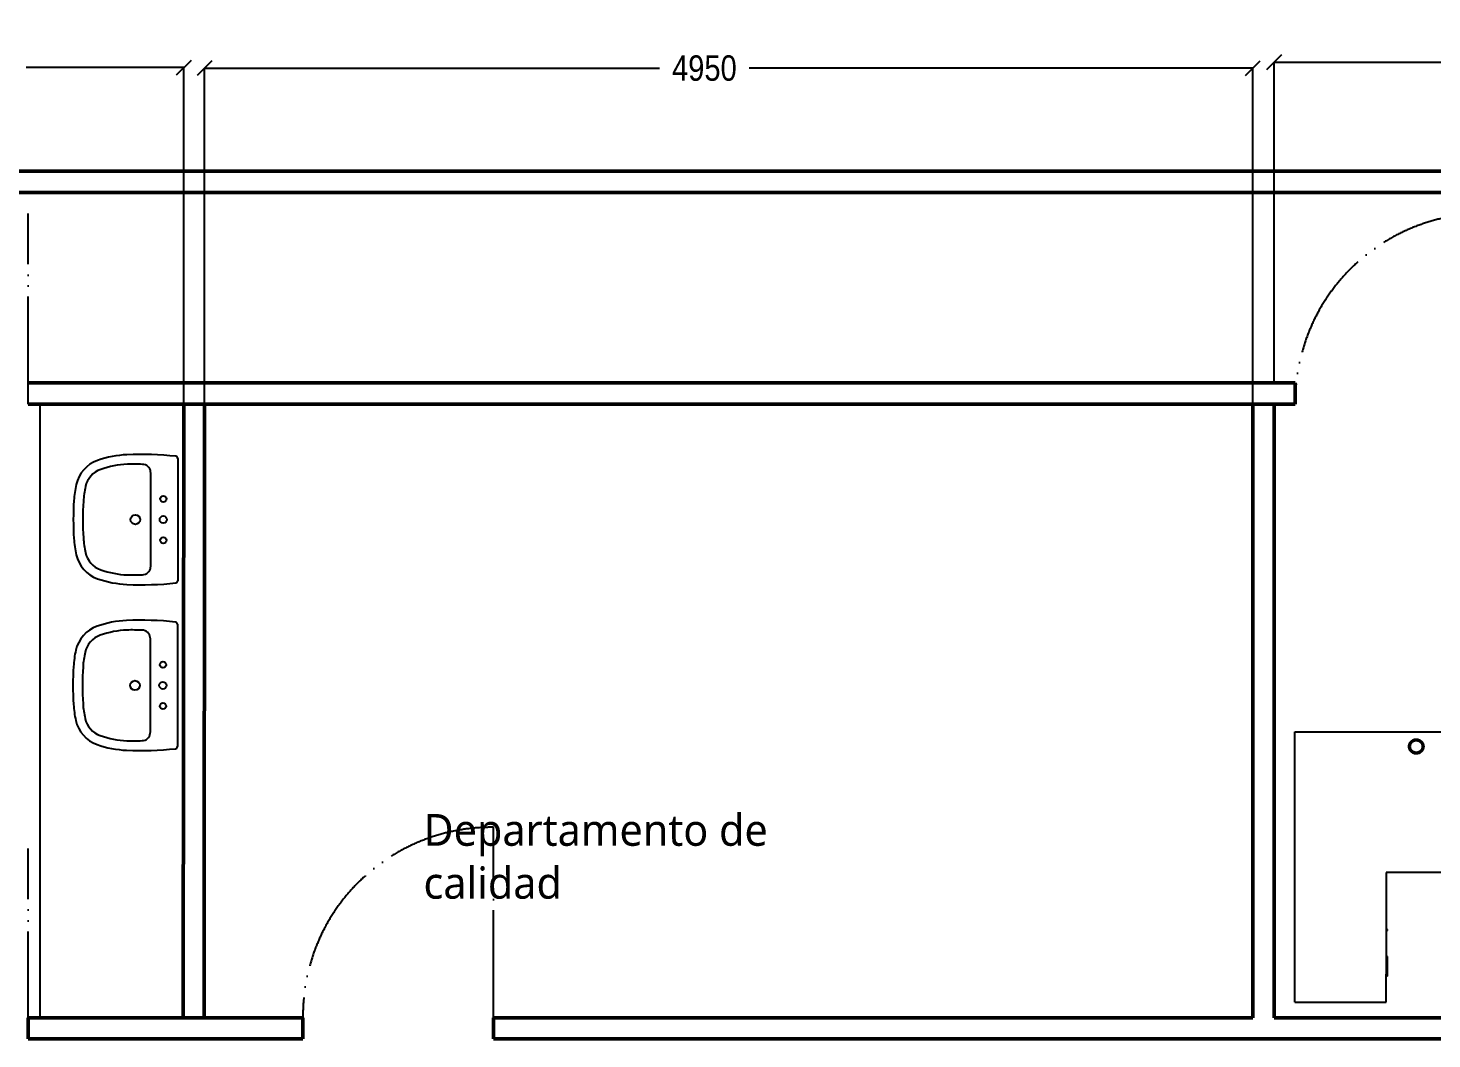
# Model space of a CAD drawing. Header units: millimetres. Extents: x 44692 to 659456, y -26273 to 96111.
# Drawn here: x 57370 to 64003, y -3952 to 824 of the extents above; entities that cross this region are included whole.
import ezdxf

# ---------------------------------------------------------------- set-up
doc = ezdxf.new("R2010")
doc.units = ezdxf.units.MM
doc.header["$LTSCALE"] = 100
doc.linetypes.add('DIVIDEX2', pattern=[6.604, 5.08, -0.508, 0, -0.508, 0, -0.508])
for name, color, linetype in [('Cotas secundarias', 41, 'Continuous'), ('Muebles', 112, 'Continuous'), ('Puertas', 43, 'DIVIDEX2'), ('rotulo', 211, 'Continuous')]:
    doc.layers.add(name, color=color, linetype=linetype)
doc.layers.add('Paredes', color=7, linetype='Continuous', lineweight=50)
doc.styles.add('OpenSans', font='OpenSans-Regular.ttf')
doc.styles.add('OpenSansCondensed-Light', font='OpenSansCondensed-Light.ttf')
doc.dimstyles.new('Cotas Mateo', dxfattribs={"dimtxt": 120, "dimasz": 70, "dimexe": 0.375, "dimexo": 0.125, "dimgap": 0.1, "dimtad": 1, "dimdec": 0, "dimzin": 12, "dimdsep": 46, "dimtxsty": 'OpenSansCondensed-Light', "dimblk": 'OBLIQUE', "dimcen": 2.5, "dimazin": 3, "dimtfac": 0.5, "dimtdec": 0, "dimtmove": 2, "dimatfit": 3, "dimarcsym": 0})
doc.dimstyles.new('Cotas Mateo 2', dxfattribs={"dimtxt": 300, "dimasz": 100, "dimexe": 0.375, "dimexo": 0.125, "dimgap": 0.1, "dimtad": 1, "dimzin": 12, "dimdsep": 46, "dimtxsty": 'OpenSansCondensed-Light', "dimblk": 'OBLIQUE', "dimcen": 2.5, "dimazin": 3, "dimtfac": 0.5, "dimtmove": 2, "dimatfit": 3, "dimarcsym": 0})

# ---------------------------------------------------------------- blocks, each defined once
blk = doc.blocks.new('_OBLIQUE')
at = {"color": 0, "linetype": 'ByBlock'}
blk.add_line((-0.5, -0.5), (0.5, 0.5), dxfattribs=at)
blk = doc.blocks.new('*D58')
at = {"layer": 'Cotas secundarias', "color": 0, "lineweight": -2, "transparency": 16777216}
for p, q in [((51869.6, 147.7), (51869.6, 1282.1)), ((51869.6, 1281.8), (62164.5, 1281.8)), ((72965.5, 1281.8), (63450.4, 1281.8)), ((72965.5, 147.7), (72965.5, 1282.1))]:
    blk.add_line(p, q, dxfattribs=at)
at = {"layer": 'Defpoints', "color": 0, "transparency": 16777216}
for p in [(72965.5, 1281.8), (51869.6, 147.6), (72965.5, 147.6)]:
    blk.add_point(p, dxfattribs=at)
at = {"layer": 'Cotas secundarias', "color": 0, "lineweight": -2, "transparency": 16777216, "xscale": 100, "yscale": 100, "zscale": 100, "rotation": 180}
blk.add_blockref('_OBLIQUE', (51869.6, 1281.8), dxfattribs=at)
at = {"layer": 'Cotas secundarias', "color": 0, "lineweight": -2, "transparency": 16777216, "xscale": 100, "yscale": 100, "zscale": 100}
blk.add_blockref('_OBLIQUE', (72965.5, 1281.8), dxfattribs=at)
at = {"layer": 'Cotas secundarias', "color": 0, "transparency": 16777216, "insert": (62807.4, 1281.8), "char_height": 300, "attachment_point": 5, "style": 'OpenSansCondensed-Light'}
blk.add_mtext('21065', dxfattribs=at)
blk = doc.blocks.new('*D60')
at = {"layer": 'Cotas secundarias', "color": 0, "lineweight": -2, "transparency": 16777216}
for p, q in [((63257.1, -852.3), (63257.1, 662.9)), ((63257.1, 662.5), (65682.6, 662.5)), ((68240.2, 662.5), (66105.6, 662.5)), ((68240.2, -852.3), (68240.2, 662.9))]:
    blk.add_line(p, q, dxfattribs=at)
at = {"layer": 'Defpoints', "color": 0, "transparency": 16777216}
for p in [(63257.1, 662.5), (63257.1, -852.4), (68240.2, -852.4)]:
    blk.add_point(p, dxfattribs=at)
at = {"layer": 'Cotas secundarias', "color": 0, "lineweight": -2, "transparency": 16777216, "xscale": 70, "yscale": 70, "zscale": 70, "rotation": 180}
blk.add_blockref('_OBLIQUE', (63257.1, 662.5), dxfattribs=at)
at = {"layer": 'Cotas secundarias', "color": 0, "lineweight": -2, "transparency": 16777216, "xscale": 70, "yscale": 70, "zscale": 70}
blk.add_blockref('_OBLIQUE', (68240.2, 662.5), dxfattribs=at)
at = {"layer": 'Cotas secundarias', "color": 0, "transparency": 16777216, "insert": (65894.1, 662.5), "char_height": 120, "attachment_point": 5, "style": 'OpenSansCondensed-Light'}
blk.add_mtext('4950', dxfattribs=at)
blk = doc.blocks.new('*D61')
at = {"layer": 'Cotas secundarias', "color": 0, "lineweight": -2, "transparency": 16777216}
for p, q in [((58203.1, -952.7), (58203.1, 635)), ((58203.1, 634.6), (60353.8, 634.6)), ((63157.1, 634.6), (60776.8, 634.6)), ((63157.1, -952.7), (63157.1, 635))]:
    blk.add_line(p, q, dxfattribs=at)
at = {"layer": 'Defpoints', "color": 0, "transparency": 16777216}
for p in [(63157.1, 634.6), (58203.1, -952.8), (63157.1, -952.8)]:
    blk.add_point(p, dxfattribs=at)
at = {"layer": 'Cotas secundarias', "color": 0, "lineweight": -2, "transparency": 16777216, "xscale": 70, "yscale": 70, "zscale": 70, "rotation": 180}
blk.add_blockref('_OBLIQUE', (58203.1, 634.6), dxfattribs=at)
at = {"layer": 'Cotas secundarias', "color": 0, "lineweight": -2, "transparency": 16777216, "xscale": 70, "yscale": 70, "zscale": 70}
blk.add_blockref('_OBLIQUE', (63157.1, 634.6), dxfattribs=at)
at = {"layer": 'Cotas secundarias', "color": 0, "transparency": 16777216, "insert": (60565.3, 634.6), "char_height": 120, "attachment_point": 5, "style": 'OpenSansCondensed-Light'}
blk.add_mtext('4950', dxfattribs=at)
blk = doc.blocks.new('*D62')
at = {"layer": 'Cotas secundarias', "color": 0, "lineweight": -2, "transparency": 16777216}
for p, q in [((56269.6, -952.6), (56269.6, 638.5)), ((56269.6, 638.1), (56960, 638.1)), ((58106.1, 638.1), (57360.2, 638.1)), ((58106.1, -952.6), (58106.1, 638.5))]:
    blk.add_line(p, q, dxfattribs=at)
at = {"layer": 'Defpoints', "color": 0, "transparency": 16777216}
for p in [(56269.6, 638.1), (56269.6, -952.7), (58106.1, -952.7)]:
    blk.add_point(p, dxfattribs=at)
at = {"layer": 'Cotas secundarias', "color": 0, "lineweight": -2, "transparency": 16777216, "xscale": 70, "yscale": 70, "zscale": 70, "rotation": 180}
blk.add_blockref('_OBLIQUE', (56269.6, 638.1), dxfattribs=at)
at = {"layer": 'Cotas secundarias', "color": 0, "lineweight": -2, "transparency": 16777216, "xscale": 70, "yscale": 70, "zscale": 70}
blk.add_blockref('_OBLIQUE', (58106.1, 638.1), dxfattribs=at)
at = {"layer": 'Cotas secundarias', "color": 0, "transparency": 16777216, "insert": (57160.1, 638.1), "char_height": 120, "attachment_point": 5, "style": 'OpenSansCondensed-Light'}
blk.add_mtext('1840', dxfattribs=at)

msp = doc.modelspace()

# ---------------------------------------------------------------- linework, layer by layer
msp.add_line((58203.215, -952.79), (58203.138, -952.79))
at = {"layer": 'Muebles'}
for p, q in [((57425.196, -952.445), (57425.196, -3852.442)), ((58076.934, -1208.94), (58076.934, -1787.695)), ((57949.877, -1700.172), (57949.877, -1296.463)), ((58075.18, -1992.435), (58075.18, -2571.191)), ((57948.124, -2483.667), (57948.124, -2079.959)), ((63355.729, -2500.862), (64745.29, -2500.862)), ((63355.729, -3779.114), (63355.729, -2500.862)), ((64068.3, -3165.899), (63787.571, -3165.899)), ((63787.571, -3165.899), (63787.571, -3435.601)), ((63787.571, -3435.601), (63789.678, -3435.601)), ((63787.571, -3435.601), (63787.571, -3439.056)), ((63787.571, -3439.056), (63789.14, -3439.056)), ((63787.571, -3439.056), (63787.571, -3571.91)), ((63788.842, -3437.038), (63788.754, -3437.709)), ((63788.754, -3437.709), (63788.842, -3438.379)), ((63789.101, -3436.413), (63788.842, -3437.038)), ((63788.842, -3438.379), (63789.101, -3439.004)), ((63789.512, -3435.876), (63789.101, -3436.413)), ((63789.101, -3439.004), (63789.14, -3439.056)), ((63789.14, -3439.056), (63789.512, -3439.541)), ((63789.678, -3435.749), (63789.512, -3435.876)), ((63789.512, -3439.541), (63790.049, -3439.953)), ((63790.049, -3435.465), (63789.678, -3435.749)), ((63789.678, -3435.601), (63789.678, -3435.749)), ((63790.674, -3435.206), (63790.049, -3435.465)), ((63790.049, -3439.953), (63790.674, -3440.211)), ((63791.345, -3435.118), (63790.674, -3435.206)), ((63790.674, -3440.211), (63791.345, -3440.3)), ((63792.015, -3435.206), (63791.345, -3435.118)), ((63791.345, -3440.3), (63792.015, -3440.211)), ((63792.64, -3435.465), (63792.015, -3435.206)), ((63792.015, -3440.211), (63792.64, -3439.953)), ((63793.177, -3435.876), (63792.64, -3435.465)), ((63792.64, -3439.953), (63793.177, -3439.541)), ((63793.588, -3436.413), (63793.177, -3435.876)), ((63793.177, -3439.541), (63793.588, -3439.004)), ((63793.847, -3437.038), (63793.588, -3436.413)), ((63793.588, -3439.004), (63793.847, -3438.379)), ((63793.936, -3437.709), (63793.847, -3437.038)), ((63793.847, -3438.379), (63793.936, -3437.709)), ((63787.571, -3571.91), (63788.754, -3571.91)), ((63787.571, -3571.91), (63787.571, -3575.365)), ((63787.571, -3575.365), (63788.754, -3575.365)), ((63787.571, -3575.365), (63787.571, -3643.534)), ((63788.754, -3571.91), (63788.754, -3563.526)), ((63793.936, -3563.526), (63788.754, -3563.526)), ((63788.754, -3571.969), (63788.754, -3571.91)), ((63788.754, -3571.91), (63789.101, -3571.91)), ((63788.754, -3575.365), (63788.754, -3575.306)), ((63788.754, -3575.365), (63789.101, -3575.365)), ((63788.754, -3643.534), (63788.754, -3575.365)), ((63789.678, -3572.976), (63789.678, -3574.3)), ((63793.936, -3655.94), (63793.936, -3563.526)), ((63787.571, -3643.534), (63788.754, -3643.534)), ((63787.571, -3643.534), (63787.571, -3646.988)), ((63787.571, -3646.988), (63788.754, -3646.988)), ((63787.571, -3779.114), (63787.571, -3646.988)), ((63788.754, -3643.765), (63788.754, -3643.534)), ((63788.754, -3643.534), (63789.101, -3643.534)), ((63788.754, -3655.94), (63788.754, -3646.988)), ((63788.754, -3646.988), (63789.101, -3646.988)), ((63789.678, -3644.599), (63789.678, -3645.923)), ((63793.936, -3655.94), (63788.754, -3655.94)), ((63355.729, -3779.114), (63787.571, -3779.114))]:
    msp.add_line(p, q, dxfattribs=at)
for points in [[(63921.128, -2605.024), (63918.104, -2603.831), (63915.493, -2602.685), (63913.246, -2601.583), (63911.319, -2600.519), (63909.663, -2599.488), (63908.232, -2598.486), (63906.979, -2597.508), (63905.857, -2596.549), (63904.826, -2595.605), (63903.874, -2594.671), (63902.993, -2593.743), (63902.176, -2592.817), (63901.418, -2591.888), (63900.712, -2590.951), (63900.05, -2590.004), (63899.428, -2589.041), (63898.838, -2588.058), (63898.281, -2587.057), (63897.757, -2586.039), (63897.267, -2585.003), (63896.81, -2583.952), (63896.388, -2582.887), (63896.001, -2581.809), (63895.65, -2580.719), (63895.335, -2579.617), (63895.056, -2578.506), (63894.813, -2577.387), (63894.607, -2576.26), (63894.438, -2575.127), (63894.307, -2573.989), (63894.212, -2572.847), (63894.155, -2571.703), (63894.135, -2570.557), (63894.154, -2569.412), (63894.209, -2568.268), (63894.302, -2567.126), (63894.432, -2565.987), (63894.599, -2564.854), (63894.803, -2563.727), (63895.044, -2562.607), (63895.322, -2561.495), (63895.636, -2560.394), (63895.986, -2559.303), (63896.371, -2558.224), (63896.791, -2557.158), (63897.246, -2556.107), (63897.735, -2555.071), (63898.258, -2554.051), (63898.813, -2553.05), (63899.402, -2552.067), (63900.022, -2551.103), (63900.673, -2550.161), (63901.355, -2549.24), (63902.067, -2548.342), (63902.807, -2547.468), (63903.576, -2546.619), (63904.372, -2545.795), (63905.195, -2544.998), (63906.043, -2544.228), (63906.916, -2543.486), (63907.813, -2542.773), (63908.732, -2542.09), (63909.674, -2541.438), (63910.636, -2540.816), (63911.62, -2540.226), (63912.631, -2539.667), (63913.678, -2539.139), (63914.768, -2538.639), (63915.91, -2538.168), (63917.11, -2537.723), (63918.377, -2537.305), (63919.718, -2536.912), (63921.147, -2536.547), (63922.703, -2536.221), (63924.43, -2535.953), (63926.37, -2535.759), (63928.57, -2535.654), (63931.072, -2535.655), (63933.921, -2535.778), (63937.161, -2536.041)], [(63937.161, -2536.041), (63940.184, -2537.234), (63942.796, -2538.38), (63945.042, -2539.482), (63946.97, -2540.546), (63948.626, -2541.577), (63950.057, -2542.579), (63951.31, -2543.557), (63952.431, -2544.516), (63953.462, -2545.46), (63954.414, -2546.394), (63955.296, -2547.322), (63956.112, -2548.248), (63956.87, -2549.177), (63957.577, -2550.114), (63958.238, -2551.061), (63958.861, -2552.024), (63959.45, -2553.007), (63960.007, -2554.008), (63960.531, -2555.026), (63961.022, -2556.062), (63961.478, -2557.113), (63961.9, -2558.178), (63962.287, -2559.256), (63962.638, -2560.346), (63962.954, -2561.448), (63963.233, -2562.559), (63963.475, -2563.678), (63963.681, -2564.805), (63963.85, -2565.938), (63963.982, -2567.076), (63964.076, -2568.218), (63964.133, -2569.362), (63964.153, -2570.508), (63964.135, -2571.653), (63964.079, -2572.797), (63963.986, -2573.939), (63963.856, -2575.078), (63963.689, -2576.211), (63963.485, -2577.338), (63963.244, -2578.458), (63962.966, -2579.57), (63962.653, -2580.671), (63962.303, -2581.762), (63961.917, -2582.841), (63961.497, -2583.907), (63961.042, -2584.958), (63960.554, -2585.994), (63960.031, -2587.014), (63959.475, -2588.015), (63958.887, -2588.998), (63958.266, -2589.962), (63957.615, -2590.904), (63956.933, -2591.825), (63956.222, -2592.723), (63955.481, -2593.597), (63954.713, -2594.446), (63953.917, -2595.27), (63953.094, -2596.067), (63952.245, -2596.837), (63951.372, -2597.579), (63950.476, -2598.292), (63949.556, -2598.975), (63948.615, -2599.627), (63947.652, -2600.249), (63946.669, -2600.839), (63945.657, -2601.398), (63944.61, -2601.926), (63943.52, -2602.426), (63942.379, -2602.897), (63941.178, -2603.342), (63939.912, -2603.76), (63938.57, -2604.153), (63937.141, -2604.518), (63935.585, -2604.844), (63933.859, -2605.112), (63931.918, -2605.306), (63929.719, -2605.411), (63927.216, -2605.41), (63924.367, -2605.287), (63921.128, -2605.024)]]:
    msp.add_lwpolyline(points, dxfattribs=at)
msp.add_lwpolyline([(63928.205, -2542.457), (63929.124, -2542.442), (63930.043, -2542.456), (63930.962, -2542.501), (63931.878, -2542.575), (63932.791, -2542.68), (63933.7, -2542.814), (63934.605, -2542.978), (63935.504, -2543.171), (63936.395, -2543.394), (63937.279, -2543.646), (63938.155, -2543.926), (63939.021, -2544.235), (63939.876, -2544.573), (63940.719, -2544.938), (63941.551, -2545.33), (63942.369, -2545.749), (63943.172, -2546.195), (63943.961, -2546.667), (63944.734, -2547.165), (63945.49, -2547.688), (63946.229, -2548.235), (63946.949, -2548.806), (63947.651, -2549.4), (63948.332, -2550.016), (63948.993, -2550.655), (63949.633, -2551.315), (63950.251, -2551.996), (63950.846, -2552.697), (63951.418, -2553.416), (63951.966, -2554.154), (63952.49, -2554.91), (63952.989, -2555.682), (63953.462, -2556.47), (63953.909, -2557.273), (63954.329, -2558.091), (63954.723, -2558.921), (63955.089, -2559.764), (63955.427, -2560.619), (63955.738, -2561.484), (63956.02, -2562.359), (63956.273, -2563.243), (63956.496, -2564.134), (63956.691, -2565.033), (63956.856, -2565.937), (63956.992, -2566.846), (63957.098, -2567.759), (63957.174, -2568.675), (63957.219, -2569.594), (63957.235, -2570.513), (63957.22, -2571.432), (63957.176, -2572.35), (63957.101, -2573.266), (63956.997, -2574.179), (63956.863, -2575.089), (63956.699, -2575.993), (63956.506, -2576.892), (63956.283, -2577.784), (63956.031, -2578.668), (63955.75, -2579.543), (63955.441, -2580.409), (63955.104, -2581.264), (63954.739, -2582.108), (63954.347, -2582.939), (63953.927, -2583.757), (63953.481, -2584.561), (63953.009, -2585.349), (63952.512, -2586.122), (63951.989, -2586.878), (63951.442, -2587.617), (63950.871, -2588.338), (63950.277, -2589.039), (63949.66, -2589.721), (63949.021, -2590.382), (63948.361, -2591.021), (63947.68, -2591.639), (63946.98, -2592.234), (63946.26, -2592.806), (63945.522, -2593.354), (63944.767, -2593.878), (63943.995, -2594.377), (63943.207, -2594.85), (63942.404, -2595.297), (63941.586, -2595.717), (63940.755, -2596.111), (63939.912, -2596.477), (63939.058, -2596.816), (63938.192, -2597.126), (63937.318, -2597.408), (63936.434, -2597.661), (63935.542, -2597.885), (63934.644, -2598.079), (63933.74, -2598.245), (63932.83, -2598.38), (63931.917, -2598.486), (63931.001, -2598.562), (63930.083, -2598.608), (63929.164, -2598.623), (63928.245, -2598.609), (63927.327, -2598.564), (63926.411, -2598.49), (63925.497, -2598.385), (63924.588, -2598.251), (63923.683, -2598.087), (63922.785, -2597.894), (63921.893, -2597.671), (63921.009, -2597.419), (63920.134, -2597.139), (63919.268, -2596.83), (63918.413, -2596.492), (63917.569, -2596.127), (63916.738, -2595.735), (63915.92, -2595.316), (63915.116, -2594.87), (63914.327, -2594.398), (63913.554, -2593.9), (63912.798, -2593.377), (63912.06, -2592.83), (63911.339, -2592.259), (63910.638, -2591.665), (63909.956, -2591.049), (63909.295, -2590.41), (63908.655, -2589.75), (63908.038, -2589.069), (63907.443, -2588.368), (63906.871, -2587.649), (63906.322, -2586.911), (63905.799, -2586.155), (63905.3, -2585.383), (63904.827, -2584.595), (63904.38, -2583.792), (63903.959, -2582.974), (63903.566, -2582.144), (63903.2, -2581.301), (63902.861, -2580.446), (63902.551, -2579.581), (63902.269, -2578.706), (63902.016, -2577.822), (63901.792, -2576.931), (63901.597, -2576.032), (63901.432, -2575.128), (63901.297, -2574.219), (63901.191, -2573.306), (63901.115, -2572.389), (63901.069, -2571.471), (63901.053, -2570.552), (63901.068, -2569.633), (63901.113, -2568.715), (63901.187, -2567.799), (63901.291, -2566.886), (63901.426, -2565.976), (63901.589, -2565.072), (63901.783, -2564.173), (63902.006, -2563.281), (63902.257, -2562.397), (63902.538, -2561.522), (63902.847, -2560.656), (63903.184, -2559.801), (63903.549, -2558.957), (63903.942, -2558.126), (63904.361, -2557.308), (63904.807, -2556.504), (63905.279, -2555.716), (63905.777, -2554.943), (63906.299, -2554.187), (63906.846, -2553.448), (63907.417, -2552.727), (63908.011, -2552.026), (63908.628, -2551.344), (63909.267, -2550.683), (63909.927, -2550.044), (63910.608, -2549.426), (63911.308, -2548.831), (63912.028, -2548.259), (63912.766, -2547.711), (63913.521, -2547.187), (63914.294, -2546.688), (63915.082, -2546.215), (63915.885, -2545.768), (63916.702, -2545.348), (63917.533, -2544.954), (63918.376, -2544.588), (63919.231, -2544.249), (63920.096, -2543.939), (63920.971, -2543.657), (63921.855, -2543.404), (63922.746, -2543.18), (63923.645, -2542.986), (63924.549, -2542.82), (63925.458, -2542.685), (63926.371, -2542.579), (63927.287, -2542.503)], close=True, dxfattribs=at)
for centre, radius in [((58008.519, -1400.582), 14.66), ((57876.575, -1498.317), 22.479), ((58008.519, -1498.317), 17.104), ((58008.519, -1596.053), 14.66), ((58006.765, -2184.077), 14.66), ((57874.822, -2281.813), 22.479), ((58006.765, -2281.813), 17.104), ((58006.765, -2379.549), 14.66)]:
    msp.add_circle(centre, radius, dxfattribs=at)
for centre, radius, start, end in [((57859.572, -1679.923), 488.679, 92.6930361, 109.3406203), ((57905.493, -2656.202), 1466.037, 83.6261614, 92.6930361), ((57749.519, -1366.374), 156.377, 109.34062, 167.4428702), ((57859.572, -1679.923), 443.721, 92.6930361, 109.3406203), ((57860.995, -2657.597), 1421.079, 88.0233762, 90.8979986), ((57909.805, -1276.457), 39.094, 5.5937168, 89.6994569), ((58067.16, -1208.94), 9.774, 0, 83.6261614), ((57749.519, -1366.374), 111.419, 109.34062, 167.4428702), ((57705.538, -1296.463), 244.34, 0.0000002, 5.5937168), ((58073.872, -1438.621), 488.679, 167.4428702, 176.4982177), ((58073.872, -1438.621), 443.721, 167.4428702, 176.4982177), ((59049.405, -1498.317), 1466.037, 176.4982177, 183.5017823), ((59049.405, -1498.317), 1421.079, 176.4982177, 183.5017823), ((58073.872, -1558.014), 488.679, 183.5017823, 192.5571298), ((58073.872, -1558.014), 443.721, 183.5017823, 192.5571298), ((57749.519, -1630.261), 111.419, 192.5571298, 250.65938), ((57749.519, -1630.261), 156.377, 192.5571298, 250.65938), ((57909.805, -1720.178), 39.094, 270.3005431, 354.4062832), ((57705.538, -1700.172), 244.34, 354.4062832, 359.9999998), ((57859.572, -1316.712), 488.679, 250.6593797, 267.3069639), ((57859.572, -1316.712), 443.721, 250.6593797, 267.3069639), ((57860.995, -339.038), 1421.079, 269.1020014, 271.9766238), ((58067.16, -1787.695), 9.774, 276.3738386, 0), ((57905.493, -340.433), 1466.037, 267.3069639, 276.3738386), ((57857.818, -2463.418), 488.679, 92.6930361, 109.3406203), ((57903.739, -3439.697), 1466.037, 83.6261614, 92.6930361), ((58065.407, -1992.435), 9.774, 0, 83.6261614), ((57747.765, -2149.869), 156.377, 109.34062, 167.4428702), ((57747.765, -2149.869), 111.419, 109.34062, 167.4428702), ((57857.818, -2463.418), 443.721, 92.6930361, 109.3406203), ((57859.242, -3441.092), 1421.079, 88.0233762, 90.8979986), ((57908.052, -2059.952), 39.094, 5.5937168, 89.6994569), ((57703.784, -2079.959), 244.34, 0.0000002, 5.5937168), ((58072.118, -2222.116), 488.679, 167.4428702, 176.4982177), ((58072.118, -2222.116), 443.721, 167.4428702, 176.4982177), ((59047.652, -2281.813), 1466.037, 176.4982177, 183.5017823), ((59047.652, -2281.813), 1421.079, 176.4982177, 183.5017823), ((58072.118, -2341.509), 488.679, 183.5017823, 192.5571298), ((58072.118, -2341.509), 443.721, 183.5017823, 192.5571298), ((57747.765, -2413.756), 156.377, 192.5571298, 250.65938), ((57747.765, -2413.756), 111.419, 192.5571298, 250.65938), ((57857.818, -2100.207), 443.721, 250.6593797, 267.3069639), ((57908.052, -2503.673), 39.094, 270.3005431, 354.4062832), ((57703.784, -2483.667), 244.34, 354.4062832, 359.9999998), ((57857.818, -2100.207), 488.679, 250.6593797, 267.3069639), ((57903.739, -1123.928), 1466.037, 267.3069639, 276.3738386), ((57859.242, -1122.534), 1421.079, 269.1020014, 271.9766238), ((58065.407, -2571.191), 9.774, 276.3738386, 0)]:
    msp.add_arc(centre, radius, start, end, dxfattribs=at)
at = {"layer": 'Paredes'}
for p, q in [((51869.589, 147.555), (72965.508, 147.555)), ((51969.589, 47.555), (72965.508, 47.555)), ((58203.176, -852.445), (57369.589, -852.445)), ((57369.589, -852.445), (63357.067, -852.445)), ((63357.067, -952.642), (63357.067, -852.445)), ((58106.109, -952.75), (57369.589, -952.445)), ((63357.067, -952.64), (57425.196, -952.761)), ((58102.112, -3852.442), (58106.109, -952.445)), ((58202.015, -3852.442), (58203.138, -952.79)), ((63157.067, -3852.442), (63157.067, -952.445)), ((63257.067, -3852.442), (63257.067, -952.445)), ((63257.067, -952.642), (63357.067, -952.642)), ((57369.589, -3852.442), (58668.21, -3852.442)), ((57369.589, -3852.442), (57369.589, -3952.442)), ((58668.21, -3852.442), (58668.21, -3952.442)), ((58668.21, -3852.442), (58668.254, -3852.442)), ((59568.21, -3852.442), (63157.067, -3852.442)), ((59568.254, -3852.442), (59568.254, -3952.442)), ((63257.067, -3852.442), (68240.245, -3852.442)), ((57369.589, -3952.442), (58668.21, -3952.442)), ((63457.067, -3952.442), (59568.254, -3952.442)), ((59568.254, -3952.442), (63157.067, -3952.442)), ((72058.876, -3952.442), (62157.067, -3952.442)), ((63157.067, -3952.442), (63257.067, -3952.442)), ((63157.067, -3952.442), (63257.067, -3952.442)), ((63257.067, -3952.442), (68340.245, -3952.442)), ((63257.067, -3952.442), (63457.067, -3952.442)), ((63257.067, -3952.442), (63457.067, -3952.442))]:
    msp.add_line(p, q, dxfattribs=at)
at = {"layer": 'Puertas'}
for p, q in [((57369.589, -952.445), (57369.589, -52.445)), ((59568.254, -3852.442), (59568.254, -2952.442)), ((57369.589, -3952.442), (57369.589, -3052.442))]:
    msp.add_line(p, q, dxfattribs=at)
for centre in [(64248.278, -943.809), (59559.422, -3843.61)]:
    msp.add_arc(centre, 891.211, 89.4321579, 180.5678421, dxfattribs=at)

# ---------------------------------------------------------------- texts
at = {"layer": 'rotulo', "insert": (59238.016, -2889.822), "char_height": 150, "width": 1818.40466, "attachment_point": 1, "style": 'OpenSans'}
msp.add_mtext('Departamento de calidad', dxfattribs=at)

# ---------------------------------------------------------------- dimensions: what is measured, and where the dimension line sits
at = {"layer": 'Cotas secundarias'}
for base, p1, p2, text, dimstyle, picture, middle in [((72965.508, 1281.774), (51869.589, 147.555), (72965.508, 147.555), '21065', 'Cotas Mateo 2', '*D58', (62807.449, 1281.774)), ((63257.067, 662.482), (68240.245, -852.445), (63257.067, -852.445), '4950', 'Cotas Mateo', '*D60', (65894.091, 662.482)), ((56269.589, 638.133), (58106.109, -952.75), (56269.589, -952.75), '1840', 'Cotas Mateo', '*D62', (57160.067, 638.133)), ((63157.067, 634.627), (58203.138, -952.79), (63157.067, -952.79), '4950', 'Cotas Mateo', '*D61', (60565.292, 634.627))]:
    dim = msp.add_linear_dim(base=base, p1=p1, p2=p2, text=text, dimstyle=dimstyle, dxfattribs=at)
    dim.commit()
    dim.dimension.update_dxf_attribs({"geometry": picture, "text_midpoint": middle, "dimtype": 160})

doc.saveas('drawing.dxf')
